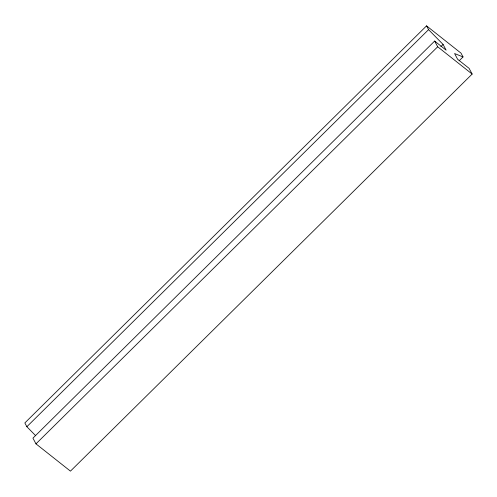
<?xml version="1.0" encoding="UTF-8"?>
<svg xmlns="http://www.w3.org/2000/svg" width="497" height="497" viewBox="0 0 497 497"><rect width="100%" height="100%" fill="white"/><g stroke="black" fill="none" stroke-linecap="round" stroke-linejoin="round"><path stroke-width="0.75" d="M459.178 60.752L463.036 56.931L461.03 53.148L426.556 25.863L24.85 422.935L26.863 426.712L35.467 435.49M26.863 426.712L428.563 29.646L426.556 25.863M428.563 29.646L443.094 44.45L446.132 50.166L434.639 41.071L32.932 438.137L35.97 443.852L70.444 471.137L472.15 74.065L469.112 68.356L457.619 59.261L454.587 53.546L463.036 56.931M35.97 443.852L437.677 46.78L434.639 41.071M440.889 46.631L443.094 44.45M437.677 46.78L472.15 74.065"/></g></svg>
